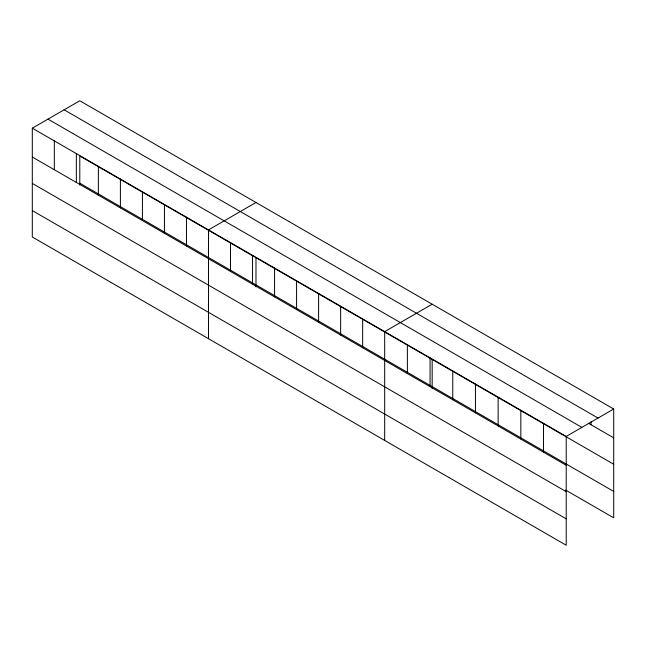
<?xml version="1.0" encoding="UTF-8"?>
<svg xmlns="http://www.w3.org/2000/svg" width="646" height="646" viewBox="0 0 646 646"><rect width="100%" height="100%" fill="white"/><g stroke="black" fill="none" stroke-linecap="round" stroke-linejoin="round"><path stroke-width="0.97" d="M566.211 491.654L566.211 436.43L32.3 128.183L32.3 236.985L566.211 545.232L566.211 491.654L32.3 183.407M565.702 490.104L613.7 517.817L613.7 409.015L79.789 100.768L32.3 128.183M255.977 202.489L208.488 229.903L208.488 338.706M432.166 304.209L384.685 331.624L384.685 440.427M566.211 436.43L613.7 409.015M64.115 109.812L598.026 418.067M588.393 423.235L613.7 437.851M47.974 119.13L581.885 427.386M613.7 464.24L79.789 155.985L79.789 185.136M79.789 183.181L613.7 491.428M32.3 157.018L566.211 465.265M32.3 210.596L566.211 518.843M591.009 421.765L591.009 424.753M543.52 423.332L543.52 452.168M520.829 410.234L520.829 439.062M498.139 397.129L498.139 425.964M475.448 384.031L475.448 412.867M452.757 370.925L452.757 399.761M432.166 359.434L432.166 388.577M430.066 357.827L430.066 386.663M407.376 344.73L407.376 373.558M362.656 318.914L362.656 347.742M340.636 306.196L340.636 335.032M318.607 293.478L318.607 322.314M296.587 280.768L296.587 309.595M274.566 268.05L274.566 296.885M255.977 257.714L255.977 286.856M252.538 255.331L252.538 284.167M230.517 242.621L230.517 271.449M186.468 217.185L186.468 246.021M164.447 204.475L164.447 233.303M142.419 191.757L142.419 220.593M120.398 179.039L120.398 207.875M98.37 166.329L98.37 195.157M76.349 153.611L76.349 182.447M54.321 140.893L54.321 169.728"/></g></svg>
